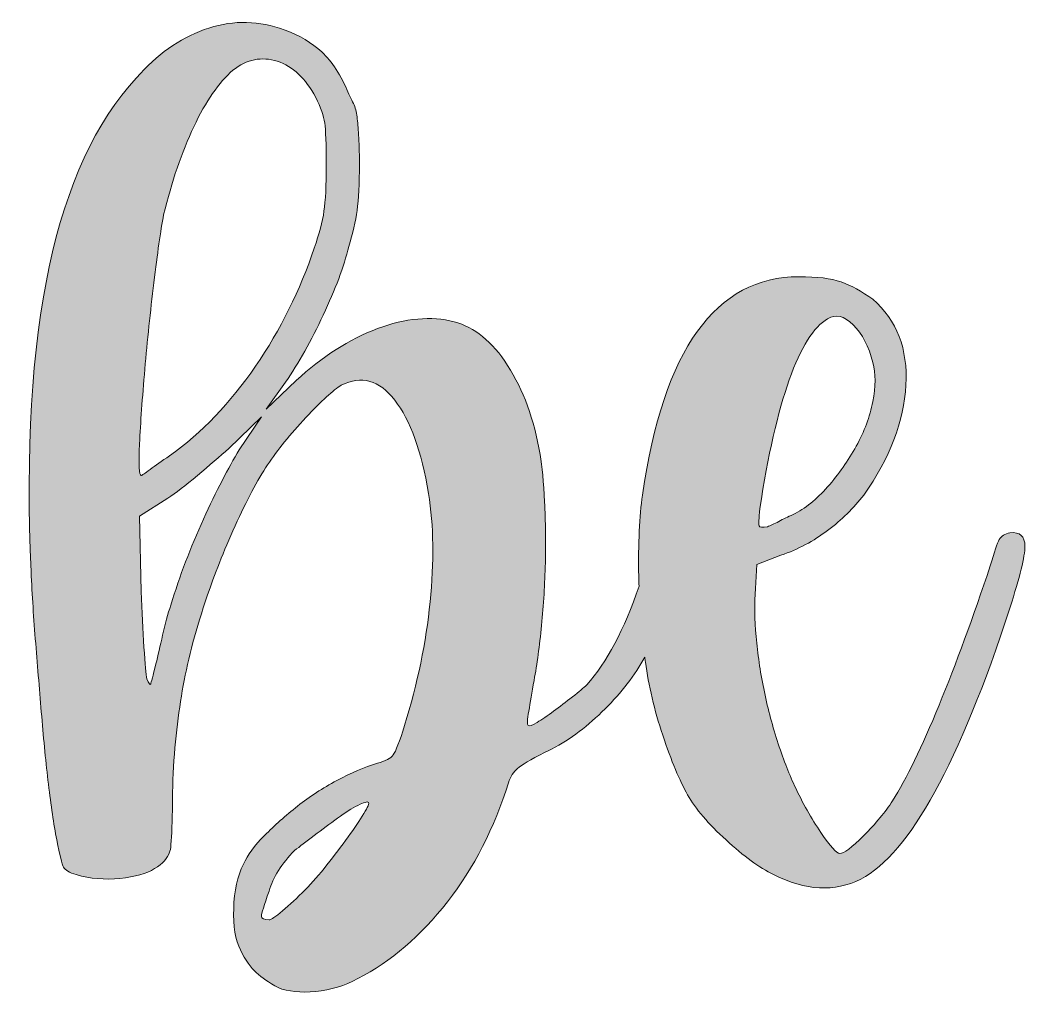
# Model space of a CAD drawing. Header units: inches. Extents: x 114 to 966, y -1047 to -33.
# Drawn here: x 813.1 to 963.4, y -191 to -45.5 of the extents above; entities that cross this region are included whole.
import ezdxf

# ---------------------------------------------------------------- set-up
doc = ezdxf.new("R2010")
doc.units = ezdxf.units.IN
doc.header["$MEASUREMENT"] = 0
doc.layers.add('Layer 1', color=7, linetype='Continuous')

# ---------------------------------------------------------------- blocks, each defined once
blk = doc.blocks.new('block 2')
at = {"layer": 'Layer 1', "true_color": 0xffffff}
h = blk.add_hatch(color=7, dxfattribs=at)
h.dxf.hatch_style = 2
edge = h.paths.add_edge_path()
edge.add_spline(control_points=[(815.42, -138.74), (815.72, -142.42), (816.02, -146.06), (816.32, -149.66), (816.62, -153.27), (816.96, -156.65), (817.33, -159.8), (817.7, -162.95), (818.12, -165.73), (818.57, -168.13), (819.02, -170.39), (819.36, -171.74), (819.58, -172.19), (819.81, -172.64), (820.45, -173.02), (821.5, -173.31), (823.6, -173.92), (825.78, -174.1), (828.03, -173.88), (830.28, -173.65), (832.01, -173.17), (833.21, -172.41), (834.41, -171.66), (835.16, -170.84), (835.46, -169.94), (835.61, -169.64), (835.73, -168.4), (835.8, -166.22), (835.88, -164.04), (835.92, -161.68), (835.92, -159.12), (836.21, -153.87), (836.74, -149.18), (837.49, -145.04), (838.24, -140.92), (839.44, -136.45), (841.1, -131.64), (842.14, -128.49), (843.53, -125), (845.26, -121.17), (846.99, -117.34), (848.6, -114.3), (850.11, -112.04), (851.6, -109.79), (853.52, -107.43), (855.85, -104.95), (858.18, -102.47), (859.94, -100.86), (861.14, -100.11), (864.15, -98.61), (866.81, -99.36), (869.14, -102.36), (871.47, -105.36), (873.16, -110.02), (874.21, -116.32), (874.96, -121.13), (875.03, -126.54), (874.43, -132.54), (873.83, -138.55), (872.55, -144.71), (870.6, -151.01), (869.85, -153.42), (869.29, -154.88), (868.92, -155.41), (868.54, -155.93), (867.75, -156.35), (866.55, -156.65), (864.6, -157.25), (862.57, -158.11), (860.47, -159.24), (858.36, -160.36), (856.41, -161.64), (854.61, -163.06), (852.81, -164.49), (851.15, -165.96), (849.66, -167.46), (848.15, -168.96), (847.1, -170.39), (846.5, -171.74), (845.6, -173.54), (845.11, -175.76), (845.04, -178.38), (844.96, -181.01), (845.3, -183.08), (846.05, -184.58), (846.8, -186.08), (847.59, -187.21), (848.42, -187.96), (849.24, -188.71), (850.33, -189.46), (851.68, -190.21), (853.18, -190.81), (855.06, -191), (857.31, -190.77), (859.57, -190.55), (861.67, -189.91), (863.62, -188.86), (868.58, -186.31), (873.04, -182.48), (877.02, -177.37), (881, -172.27), (884.04, -166.33), (886.15, -159.57), (886.45, -158.67), (886.9, -157.96), (887.5, -157.43), (888.1, -156.91), (889.45, -156.12), (891.55, -155.07), (894.4, -153.72), (897.11, -151.84), (899.66, -149.44), (902.21, -147.04), (904.32, -144.48), (905.97, -141.78), (906.16, -141.48), (906.35, -141.11), (906.53, -140.77), (906.57, -141.03), (906.6, -141.31), (906.65, -141.55), (907.1, -145.01), (907.96, -148.65), (909.23, -152.48), (910.51, -156.31), (911.75, -159.28), (912.95, -161.38), (914.15, -163.48), (916.07, -165.73), (918.7, -168.13), (921.32, -170.54), (923.69, -172.27), (925.79, -173.31), (930.6, -175.72), (934.95, -175.94), (938.86, -173.99), (946.21, -170.09), (953.65, -156.57), (961.16, -133.44), (962.66, -128.79), (963.41, -125.71), (963.41, -124.21), (963.41, -122.71), (962.66, -122.03), (961.16, -122.18), (960.4, -122.33), (959.88, -122.67), (959.58, -123.19), (959.28, -123.72), (958.83, -125.04), (958.23, -127.14), (955.67, -134.8), (953.12, -141.74), (950.57, -147.97), (948.02, -154.21), (945.69, -158.98), (943.59, -162.28), (942.54, -163.93), (941.11, -165.66), (939.31, -167.46), (937.51, -169.26), (936.3, -170.16), (935.7, -170.16), (935.25, -170.16), (934.31, -169.11), (932.89, -167.01), (931.46, -164.91), (930.15, -162.58), (928.95, -160.02), (928.04, -158.08), (927.18, -155.82), (926.36, -153.27), (925.53, -150.71), (924.85, -148.12), (924.33, -145.5), (923.8, -142.87), (923.43, -140.28), (923.2, -137.72), (922.98, -135.17), (922.94, -132.77), (923.09, -130.52), (923.09, -130.52), (923.31, -126.91), (923.31, -126.91), (923.31, -126.91), (926.92, -125.56), (926.92, -125.56), (929.47, -124.66), (931.8, -123.42), (933.9, -121.84), (936, -120.27), (937.8, -118.5), (939.31, -116.55), (943.21, -111), (945.31, -105.51), (945.61, -100.11), (945.91, -94.7), (944.26, -90.42), (940.66, -87.27), (939, -86.07), (937.43, -85.2), (935.93, -84.68), (934.43, -84.15), (932.32, -83.89), (929.62, -83.89), (917.15, -83.89), (909.35, -94.78), (906.19, -116.55), (905.74, -119.7), (905.56, -123.76), (905.63, -128.71), (905.64, -129.22), (905.66, -129.68), (905.68, -130.17), (903.47, -136.65), (900.87, -141.58), (897.86, -144.93), (897.41, -145.38), (896.7, -145.98), (895.72, -146.73), (894.74, -147.49), (893.81, -148.2), (892.9, -148.87), (892, -149.55), (891.18, -150.11), (890.43, -150.56), (889.67, -151.01), (889.22, -151.17), (889.08, -151.01), (888.92, -150.87), (888.96, -150.15), (889.19, -148.87), (889.41, -147.6), (889.67, -146.06), (889.98, -144.26), (890.43, -141.86), (890.8, -139.11), (891.1, -136.04), (891.4, -132.96), (891.59, -129.84), (891.67, -126.69), (891.74, -123.53), (891.7, -120.49), (891.55, -117.56), (891.4, -114.64), (891.18, -112.27), (890.88, -110.47), (889.98, -105.21), (888.36, -100.78), (886.03, -97.18), (883.7, -93.57), (881.04, -91.4), (878.04, -90.64), (874.58, -89.74), (870.75, -90.08), (866.55, -91.66), (862.34, -93.24), (858.29, -95.83), (854.38, -99.43), (854.38, -99.43), (849.88, -103.71), (849.88, -103.71), (849.88, -103.71), (852.81, -99.66), (852.81, -99.66), (854.76, -96.8), (856.64, -93.46), (858.44, -89.63), (860.24, -85.8), (861.52, -82.39), (862.27, -79.38), (862.87, -77.43), (863.28, -75.63), (863.51, -73.98), (863.73, -72.33), (863.85, -70), (863.85, -66.99), (863.85, -65.19), (863.81, -63.77), (863.73, -62.71), (863.66, -61.66), (863.58, -60.76), (863.51, -60.01), (863.43, -59.26), (863.25, -58.58), (862.95, -57.98), (862.64, -57.38), (862.27, -56.56), (861.82, -55.51), (860.62, -52.95), (859.23, -51.04), (857.65, -49.76), (856.08, -48.49), (854.16, -47.47), (851.91, -46.72), (848.15, -45.52), (844.4, -45.59), (840.64, -46.94), (836.89, -48.3), (833.51, -50.7), (830.51, -54.15), (818.34, -67.22), (813.09, -91.85), (814.74, -128.04), (814.89, -131.49), (815.12, -135.06), (815.42, -138.74)], knot_values=[0, 0, 0, 0, 1, 1, 1, 2, 2, 2, 3, 3, 3, 4, 4, 4, 5, 5, 5, 6, 6, 6, 7, 7, 7, 8, 8, 8, 9, 9, 9, 10, 10, 10, 11, 11, 11, 12, 12, 12, 13, 13, 13, 14, 14, 14, 15, 15, 15, 16, 16, 16, 17, 17, 17, 18, 18, 18, 19, 19, 19, 20, 20, 20, 21, 21, 21, 22, 22, 22, 23, 23, 23, 24, 24, 24, 25, 25, 25, 26, 26, 26, 27, 27, 27, 28, 28, 28, 29, 29, 29, 30, 30, 30, 31, 31, 31, 32, 32, 32, 33, 33, 33, 34, 34, 34, 35, 35, 35, 36, 36, 36, 37, 37, 37, 38, 38, 38, 39, 39, 39, 40, 40, 40, 41, 41, 41, 42, 42, 42, 43, 43, 43, 44, 44, 44, 45, 45, 45, 46, 46, 46, 47, 47, 47, 48, 48, 48, 49, 49, 49, 50, 50, 50, 51, 51, 51, 52, 52, 52, 53, 53, 53, 54, 54, 54, 55, 55, 55, 56, 56, 56, 57, 57, 57, 58, 58, 58, 59, 59, 59, 60, 60, 60, 61, 61, 61, 62, 62, 62, 63, 63, 63, 64, 64, 64, 65, 65, 65, 66, 66, 66, 67, 67, 67, 68, 68, 68, 69, 69, 69, 70, 70, 70, 71, 71, 71, 72, 72, 72, 73, 73, 73, 74, 74, 74, 75, 75, 75, 76, 76, 76, 77, 77, 77, 78, 78, 78, 79, 79, 79, 80, 80, 80, 81, 81, 81, 82, 82, 82, 83, 83, 83, 84, 84, 84, 85, 85, 85, 86, 86, 86, 87, 87, 87, 88, 88, 88, 89, 89, 89, 90, 90, 90, 91, 91, 91, 92, 92, 92, 93, 93, 93, 94, 94, 94, 95, 95, 95, 96, 96, 96, 97, 97, 97, 98, 98, 98, 99, 99, 99, 100, 100, 100, 101, 101, 101, 102, 102, 102, 102], degree=3, periodic=1)
edge = h.paths.add_edge_path()
edge.add_spline(control_points=[(864.52, -164.19), (863.92, -165.17), (863.13, -166.33), (862.16, -167.68), (861.18, -169.04), (860.13, -170.43), (859, -171.85), (857.88, -173.28), (856.79, -174.52), (855.74, -175.57), (854.53, -176.77), (853.41, -177.82), (852.36, -178.72), (851.31, -179.62), (850.63, -180.07), (850.33, -180.07), (849.58, -180.07), (849.2, -179.89), (849.2, -179.51), (849.2, -179.14), (849.58, -177.9), (850.33, -175.79), (850.93, -173.69), (852.21, -171.66), (854.16, -169.71), (854.91, -169.11), (855.89, -168.36), (857.09, -167.46), (858.29, -166.56), (859.45, -165.69), (860.58, -164.87), (861.71, -164.04), (862.72, -163.4), (863.62, -162.95), (864.52, -162.5), (865.05, -162.35), (865.2, -162.5), (865.34, -162.65), (865.12, -163.22), (864.52, -164.19)], knot_values=[0, 0, 0, 0, 1, 1, 1, 2, 2, 2, 3, 3, 3, 4, 4, 4, 5, 5, 5, 6, 6, 6, 7, 7, 7, 8, 8, 8, 9, 9, 9, 10, 10, 10, 11, 11, 11, 12, 12, 12, 13, 13, 13, 13], degree=3, periodic=1)
edge = h.paths.add_edge_path()
edge.add_spline(control_points=[(923.76, -118.58), (924.96, -110.62), (926.43, -104.2), (928.16, -99.32), (929.88, -94.44), (931.8, -91.4), (933.9, -90.19), (935.1, -89.44), (936.38, -89.74), (937.73, -91.1), (939.08, -92.45), (940.06, -94.33), (940.66, -96.73), (941.11, -98.38), (941.11, -100.33), (940.66, -102.58), (940.21, -104.84), (939.38, -107.05), (938.18, -109.23), (936.98, -111.41), (935.55, -113.43), (933.9, -115.31), (932.25, -117.19), (930.52, -118.58), (928.72, -119.48), (927.97, -119.78), (927.26, -120.12), (926.58, -120.49), (925.91, -120.87), (925.34, -121.13), (924.89, -121.28), (924.14, -121.43), (923.73, -121.39), (923.65, -121.17), (923.57, -120.94), (923.61, -120.08), (923.76, -118.58)], knot_values=[0, 0, 0, 0, 1, 1, 1, 2, 2, 2, 3, 3, 3, 4, 4, 4, 5, 5, 5, 6, 6, 6, 7, 7, 7, 8, 8, 8, 9, 9, 9, 10, 10, 10, 11, 11, 11, 12, 12, 12, 12], degree=3, periodic=1)
edge = h.paths.add_edge_path()
edge.add_spline(control_points=[(845.87, -109.79), (844.24, -112.49), (842.45, -115.95), (840.52, -120.15), (838.6, -124.36), (836.97, -128.64), (835.63, -132.99), (835.19, -134.34), (834.78, -135.85), (834.41, -137.5), (834.04, -139.15), (833.7, -140.58), (833.41, -141.78), (832.96, -143.58), (832.7, -144.59), (832.63, -144.82), (832.55, -145.04), (832.37, -144.78), (832.07, -144.03), (831.92, -143.43), (831.77, -141.86), (831.62, -139.3), (831.48, -136.75), (831.33, -133.97), (831.18, -130.97), (831.18, -130.97), (830.96, -119.7), (830.96, -119.7), (830.96, -119.7), (835.19, -117), (835.19, -117), (836.37, -116.25), (837.85, -115.12), (839.64, -113.62), (841.42, -112.12), (842.97, -110.77), (844.31, -109.57), (844.31, -109.57), (849.2, -104.84), (849.2, -104.84), (849.2, -104.84), (845.87, -109.79), (845.87, -109.79)], knot_values=[0, 0, 0, 0, 1, 1, 1, 2, 2, 2, 3, 3, 3, 4, 4, 4, 5, 5, 5, 6, 6, 6, 7, 7, 7, 8, 8, 8, 9, 9, 9, 10, 10, 10, 11, 11, 11, 12, 12, 12, 13, 13, 13, 14, 14, 14, 14], degree=3, periodic=1)
edge = h.paths.add_edge_path()
edge.add_spline(control_points=[(830.96, -108.89), (831.11, -105.74), (831.37, -102.02), (831.75, -97.74), (832.12, -93.46), (832.57, -89.15), (833.1, -84.79), (833.62, -80.43), (834.11, -77.06), (834.56, -74.65), (835.76, -69.7), (837.27, -65.3), (839.07, -61.47), (840.87, -57.64), (842.82, -54.83), (844.93, -53.03), (847.03, -51.38), (849.24, -50.93), (851.57, -51.68), (853.9, -52.43), (855.81, -54.23), (857.31, -57.08), (858.06, -58.58), (858.51, -59.86), (858.67, -60.91), (858.81, -61.96), (858.89, -64.06), (858.89, -67.22), (858.89, -70.22), (858.78, -72.51), (858.55, -74.09), (858.33, -75.67), (857.84, -77.51), (857.09, -79.61), (854.98, -85.91), (852.06, -91.81), (848.3, -97.29), (844.55, -102.77), (840.27, -107.24), (835.46, -110.69), (834.26, -111.45), (833.29, -112.12), (832.53, -112.72), (831.78, -113.32), (831.33, -113.62), (831.18, -113.62), (830.88, -113.62), (830.81, -112.04), (830.96, -108.89)], knot_values=[0, 0, 0, 0, 1, 1, 1, 2, 2, 2, 3, 3, 3, 4, 4, 4, 5, 5, 5, 6, 6, 6, 7, 7, 7, 8, 8, 8, 9, 9, 9, 10, 10, 10, 11, 11, 11, 12, 12, 12, 13, 13, 13, 14, 14, 14, 15, 15, 15, 16, 16, 16, 16], degree=3, periodic=1)
at = {"layer": 'Layer 1', "lineweight": 0}
for points, knots in [([(815.42, -138.74), (815.72, -142.42), (816.02, -146.06), (816.32, -149.66), (816.62, -153.27), (816.96, -156.65), (817.33, -159.8), (817.7, -162.95), (818.12, -165.73), (818.57, -168.13), (819.02, -170.39), (819.36, -171.74), (819.58, -172.19), (819.81, -172.64), (820.45, -173.02), (821.5, -173.31), (823.6, -173.92), (825.78, -174.1), (828.03, -173.88), (830.28, -173.65), (832.01, -173.17), (833.21, -172.41), (834.41, -171.66), (835.16, -170.84), (835.46, -169.94), (835.61, -169.64), (835.73, -168.4), (835.8, -166.22), (835.88, -164.04), (835.92, -161.68), (835.92, -159.12), (836.21, -153.87), (836.74, -149.18), (837.49, -145.04), (838.24, -140.92), (839.44, -136.45), (841.1, -131.64), (842.14, -128.49), (843.53, -125), (845.26, -121.17), (846.99, -117.34), (848.6, -114.3), (850.11, -112.04), (851.6, -109.79), (853.52, -107.43), (855.85, -104.95), (858.18, -102.47), (859.94, -100.86), (861.14, -100.11), (864.15, -98.61), (866.81, -99.36), (869.14, -102.36), (871.47, -105.36), (873.16, -110.02), (874.21, -116.32), (874.96, -121.13), (875.03, -126.54), (874.43, -132.54), (873.83, -138.55), (872.55, -144.71), (870.6, -151.01), (869.85, -153.42), (869.29, -154.88), (868.92, -155.41), (868.54, -155.93), (867.75, -156.35), (866.55, -156.65), (864.6, -157.25), (862.57, -158.11), (860.47, -159.24), (858.36, -160.36), (856.41, -161.64), (854.61, -163.06), (852.81, -164.49), (851.15, -165.96), (849.66, -167.46), (848.15, -168.96), (847.1, -170.39), (846.5, -171.74), (845.6, -173.54), (845.11, -175.76), (845.04, -178.38), (844.96, -181.01), (845.3, -183.08), (846.05, -184.58), (846.8, -186.08), (847.59, -187.21), (848.42, -187.96), (849.24, -188.71), (850.33, -189.46), (851.68, -190.21), (853.18, -190.81), (855.06, -191), (857.31, -190.77), (859.57, -190.55), (861.67, -189.91), (863.62, -188.86), (868.58, -186.31), (873.04, -182.48), (877.02, -177.37), (881, -172.27), (884.04, -166.33), (886.15, -159.57), (886.45, -158.67), (886.9, -157.96), (887.5, -157.43), (888.1, -156.91), (889.45, -156.12), (891.55, -155.07), (894.4, -153.72), (897.11, -151.84), (899.66, -149.44), (902.21, -147.04), (904.32, -144.48), (905.97, -141.78), (906.16, -141.48), (906.35, -141.11), (906.53, -140.77), (906.57, -141.03), (906.6, -141.31), (906.65, -141.55), (907.1, -145.01), (907.96, -148.65), (909.23, -152.48), (910.51, -156.31), (911.75, -159.28), (912.95, -161.38), (914.15, -163.48), (916.07, -165.73), (918.7, -168.13), (921.32, -170.54), (923.69, -172.27), (925.79, -173.31), (930.6, -175.72), (934.95, -175.94), (938.86, -173.99), (946.21, -170.09), (953.65, -156.57), (961.16, -133.44), (962.66, -128.79), (963.41, -125.71), (963.41, -124.21), (963.41, -122.71), (962.66, -122.03), (961.16, -122.18), (960.4, -122.33), (959.88, -122.67), (959.58, -123.19), (959.28, -123.72), (958.83, -125.04), (958.23, -127.14), (955.67, -134.8), (953.12, -141.74), (950.57, -147.97), (948.02, -154.21), (945.69, -158.98), (943.59, -162.28), (942.54, -163.93), (941.11, -165.66), (939.31, -167.46), (937.51, -169.26), (936.3, -170.16), (935.7, -170.16), (935.25, -170.16), (934.31, -169.11), (932.89, -167.01), (931.46, -164.91), (930.15, -162.58), (928.95, -160.02), (928.04, -158.08), (927.18, -155.82), (926.36, -153.27), (925.53, -150.71), (924.85, -148.12), (924.33, -145.5), (923.8, -142.87), (923.43, -140.28), (923.2, -137.72), (922.98, -135.17), (922.94, -132.77), (923.09, -130.52), (923.09, -130.52), (923.31, -126.91), (923.31, -126.91), (923.31, -126.91), (926.92, -125.56), (926.92, -125.56), (929.47, -124.66), (931.8, -123.42), (933.9, -121.84), (936, -120.27), (937.8, -118.5), (939.31, -116.55), (943.21, -111), (945.31, -105.51), (945.61, -100.11), (945.91, -94.7), (944.26, -90.42), (940.66, -87.27), (939, -86.07), (937.43, -85.2), (935.93, -84.68), (934.43, -84.15), (932.32, -83.89), (929.62, -83.89), (917.15, -83.89), (909.35, -94.78), (906.19, -116.55), (905.74, -119.7), (905.56, -123.76), (905.63, -128.71), (905.64, -129.22), (905.66, -129.68), (905.68, -130.17), (903.47, -136.65), (900.87, -141.58), (897.86, -144.93), (897.41, -145.38), (896.7, -145.98), (895.72, -146.73), (894.74, -147.49), (893.81, -148.2), (892.9, -148.87), (892, -149.55), (891.18, -150.11), (890.43, -150.56), (889.67, -151.01), (889.22, -151.17), (889.08, -151.01), (888.92, -150.87), (888.96, -150.15), (889.19, -148.87), (889.41, -147.6), (889.67, -146.06), (889.98, -144.26), (890.43, -141.86), (890.8, -139.11), (891.1, -136.04), (891.4, -132.96), (891.59, -129.84), (891.67, -126.69), (891.74, -123.53), (891.7, -120.49), (891.55, -117.56), (891.4, -114.64), (891.18, -112.27), (890.88, -110.47), (889.98, -105.21), (888.36, -100.78), (886.03, -97.18), (883.7, -93.57), (881.04, -91.4), (878.04, -90.64), (874.58, -89.74), (870.75, -90.08), (866.55, -91.66), (862.34, -93.24), (858.29, -95.83), (854.38, -99.43), (854.38, -99.43), (849.88, -103.71), (849.88, -103.71), (849.88, -103.71), (852.81, -99.66), (852.81, -99.66), (854.76, -96.8), (856.64, -93.46), (858.44, -89.63), (860.24, -85.8), (861.52, -82.39), (862.27, -79.38), (862.87, -77.43), (863.28, -75.63), (863.51, -73.98), (863.73, -72.33), (863.85, -70), (863.85, -66.99), (863.85, -65.19), (863.81, -63.77), (863.73, -62.71), (863.66, -61.66), (863.58, -60.76), (863.51, -60.01), (863.43, -59.26), (863.25, -58.58), (862.95, -57.98), (862.64, -57.38), (862.27, -56.56), (861.82, -55.51), (860.62, -52.95), (859.23, -51.04), (857.65, -49.76), (856.08, -48.49), (854.16, -47.47), (851.91, -46.72), (848.15, -45.52), (844.4, -45.59), (840.64, -46.94), (836.89, -48.3), (833.51, -50.7), (830.51, -54.15), (818.34, -67.22), (813.09, -91.85), (814.74, -128.04), (814.89, -131.49), (815.12, -135.06), (815.42, -138.74)], [0, 0, 0, 0, 1, 1, 1, 2, 2, 2, 3, 3, 3, 4, 4, 4, 5, 5, 5, 6, 6, 6, 7, 7, 7, 8, 8, 8, 9, 9, 9, 10, 10, 10, 11, 11, 11, 12, 12, 12, 13, 13, 13, 14, 14, 14, 15, 15, 15, 16, 16, 16, 17, 17, 17, 18, 18, 18, 19, 19, 19, 20, 20, 20, 21, 21, 21, 22, 22, 22, 23, 23, 23, 24, 24, 24, 25, 25, 25, 26, 26, 26, 27, 27, 27, 28, 28, 28, 29, 29, 29, 30, 30, 30, 31, 31, 31, 32, 32, 32, 33, 33, 33, 34, 34, 34, 35, 35, 35, 36, 36, 36, 37, 37, 37, 38, 38, 38, 39, 39, 39, 40, 40, 40, 41, 41, 41, 42, 42, 42, 43, 43, 43, 44, 44, 44, 45, 45, 45, 46, 46, 46, 47, 47, 47, 48, 48, 48, 49, 49, 49, 50, 50, 50, 51, 51, 51, 52, 52, 52, 53, 53, 53, 54, 54, 54, 55, 55, 55, 56, 56, 56, 57, 57, 57, 58, 58, 58, 59, 59, 59, 60, 60, 60, 61, 61, 61, 62, 62, 62, 63, 63, 63, 64, 64, 64, 65, 65, 65, 66, 66, 66, 67, 67, 67, 68, 68, 68, 69, 69, 69, 70, 70, 70, 71, 71, 71, 72, 72, 72, 73, 73, 73, 74, 74, 74, 75, 75, 75, 76, 76, 76, 77, 77, 77, 78, 78, 78, 79, 79, 79, 80, 80, 80, 81, 81, 81, 82, 82, 82, 83, 83, 83, 84, 84, 84, 85, 85, 85, 86, 86, 86, 87, 87, 87, 88, 88, 88, 89, 89, 89, 90, 90, 90, 91, 91, 91, 92, 92, 92, 93, 93, 93, 94, 94, 94, 95, 95, 95, 96, 96, 96, 97, 97, 97, 98, 98, 98, 99, 99, 99, 100, 100, 100, 101, 101, 101, 102, 102, 102, 102]), ([(830.96, -108.89), (831.11, -105.74), (831.37, -102.02), (831.75, -97.74), (832.12, -93.46), (832.57, -89.15), (833.1, -84.79), (833.62, -80.43), (834.11, -77.06), (834.56, -74.65), (835.76, -69.7), (837.27, -65.3), (839.07, -61.47), (840.87, -57.64), (842.82, -54.83), (844.93, -53.03), (847.03, -51.38), (849.24, -50.93), (851.57, -51.68), (853.9, -52.43), (855.81, -54.23), (857.31, -57.08), (858.06, -58.58), (858.51, -59.86), (858.67, -60.91), (858.81, -61.96), (858.89, -64.06), (858.89, -67.22), (858.89, -70.22), (858.78, -72.51), (858.55, -74.09), (858.33, -75.67), (857.84, -77.51), (857.09, -79.61), (854.98, -85.91), (852.06, -91.81), (848.3, -97.29), (844.55, -102.77), (840.27, -107.24), (835.46, -110.69), (834.26, -111.45), (833.29, -112.12), (832.53, -112.72), (831.78, -113.32), (831.33, -113.62), (831.18, -113.62), (830.88, -113.62), (830.81, -112.04), (830.96, -108.89)], [0, 0, 0, 0, 1, 1, 1, 2, 2, 2, 3, 3, 3, 4, 4, 4, 5, 5, 5, 6, 6, 6, 7, 7, 7, 8, 8, 8, 9, 9, 9, 10, 10, 10, 11, 11, 11, 12, 12, 12, 13, 13, 13, 14, 14, 14, 15, 15, 15, 16, 16, 16, 16]), ([(923.76, -118.58), (924.96, -110.62), (926.43, -104.2), (928.16, -99.32), (929.88, -94.44), (931.8, -91.4), (933.9, -90.19), (935.1, -89.44), (936.38, -89.74), (937.73, -91.1), (939.08, -92.45), (940.06, -94.33), (940.66, -96.73), (941.11, -98.38), (941.11, -100.33), (940.66, -102.58), (940.21, -104.84), (939.38, -107.05), (938.18, -109.23), (936.98, -111.41), (935.55, -113.43), (933.9, -115.31), (932.25, -117.19), (930.52, -118.58), (928.72, -119.48), (927.97, -119.78), (927.26, -120.12), (926.58, -120.49), (925.91, -120.87), (925.34, -121.13), (924.89, -121.28), (924.14, -121.43), (923.73, -121.39), (923.65, -121.17), (923.57, -120.94), (923.61, -120.08), (923.76, -118.58)], [0, 0, 0, 0, 1, 1, 1, 2, 2, 2, 3, 3, 3, 4, 4, 4, 5, 5, 5, 6, 6, 6, 7, 7, 7, 8, 8, 8, 9, 9, 9, 10, 10, 10, 11, 11, 11, 12, 12, 12, 12]), ([(845.87, -109.79), (844.24, -112.49), (842.45, -115.95), (840.52, -120.15), (838.6, -124.36), (836.97, -128.64), (835.63, -132.99), (835.19, -134.34), (834.78, -135.85), (834.41, -137.5), (834.04, -139.15), (833.7, -140.58), (833.41, -141.78), (832.96, -143.58), (832.7, -144.59), (832.63, -144.82), (832.55, -145.04), (832.37, -144.78), (832.07, -144.03), (831.92, -143.43), (831.77, -141.86), (831.62, -139.3), (831.48, -136.75), (831.33, -133.97), (831.18, -130.97), (831.18, -130.97), (830.96, -119.7), (830.96, -119.7), (830.96, -119.7), (835.19, -117), (835.19, -117), (836.37, -116.25), (837.85, -115.12), (839.64, -113.62), (841.42, -112.12), (842.97, -110.77), (844.31, -109.57), (844.31, -109.57), (849.2, -104.84), (849.2, -104.84), (849.2, -104.84), (845.87, -109.79), (845.87, -109.79)], [0, 0, 0, 0, 1, 1, 1, 2, 2, 2, 3, 3, 3, 4, 4, 4, 5, 5, 5, 6, 6, 6, 7, 7, 7, 8, 8, 8, 9, 9, 9, 10, 10, 10, 11, 11, 11, 12, 12, 12, 13, 13, 13, 14, 14, 14, 14]), ([(864.52, -164.19), (863.92, -165.17), (863.13, -166.33), (862.16, -167.68), (861.18, -169.04), (860.13, -170.43), (859, -171.85), (857.88, -173.28), (856.79, -174.52), (855.74, -175.57), (854.53, -176.77), (853.41, -177.82), (852.36, -178.72), (851.31, -179.62), (850.63, -180.07), (850.33, -180.07), (849.58, -180.07), (849.2, -179.89), (849.2, -179.51), (849.2, -179.14), (849.58, -177.9), (850.33, -175.79), (850.93, -173.69), (852.21, -171.66), (854.16, -169.71), (854.91, -169.11), (855.89, -168.36), (857.09, -167.46), (858.29, -166.56), (859.45, -165.69), (860.58, -164.87), (861.71, -164.04), (862.72, -163.4), (863.62, -162.95), (864.52, -162.5), (865.05, -162.35), (865.2, -162.5), (865.34, -162.65), (865.12, -163.22), (864.52, -164.19)], [0, 0, 0, 0, 1, 1, 1, 2, 2, 2, 3, 3, 3, 4, 4, 4, 5, 5, 5, 6, 6, 6, 7, 7, 7, 8, 8, 8, 9, 9, 9, 10, 10, 10, 11, 11, 11, 12, 12, 12, 13, 13, 13, 13])]:
    blk.add_open_spline(points, degree=3, knots=knots, dxfattribs=at)

msp = doc.modelspace()

# ---------------------------------------------------------------- block references
at = {"layer": 'Layer 1'}
msp.add_blockref('block 2', (0, 0), dxfattribs=at)

doc.saveas('drawing.dxf')
